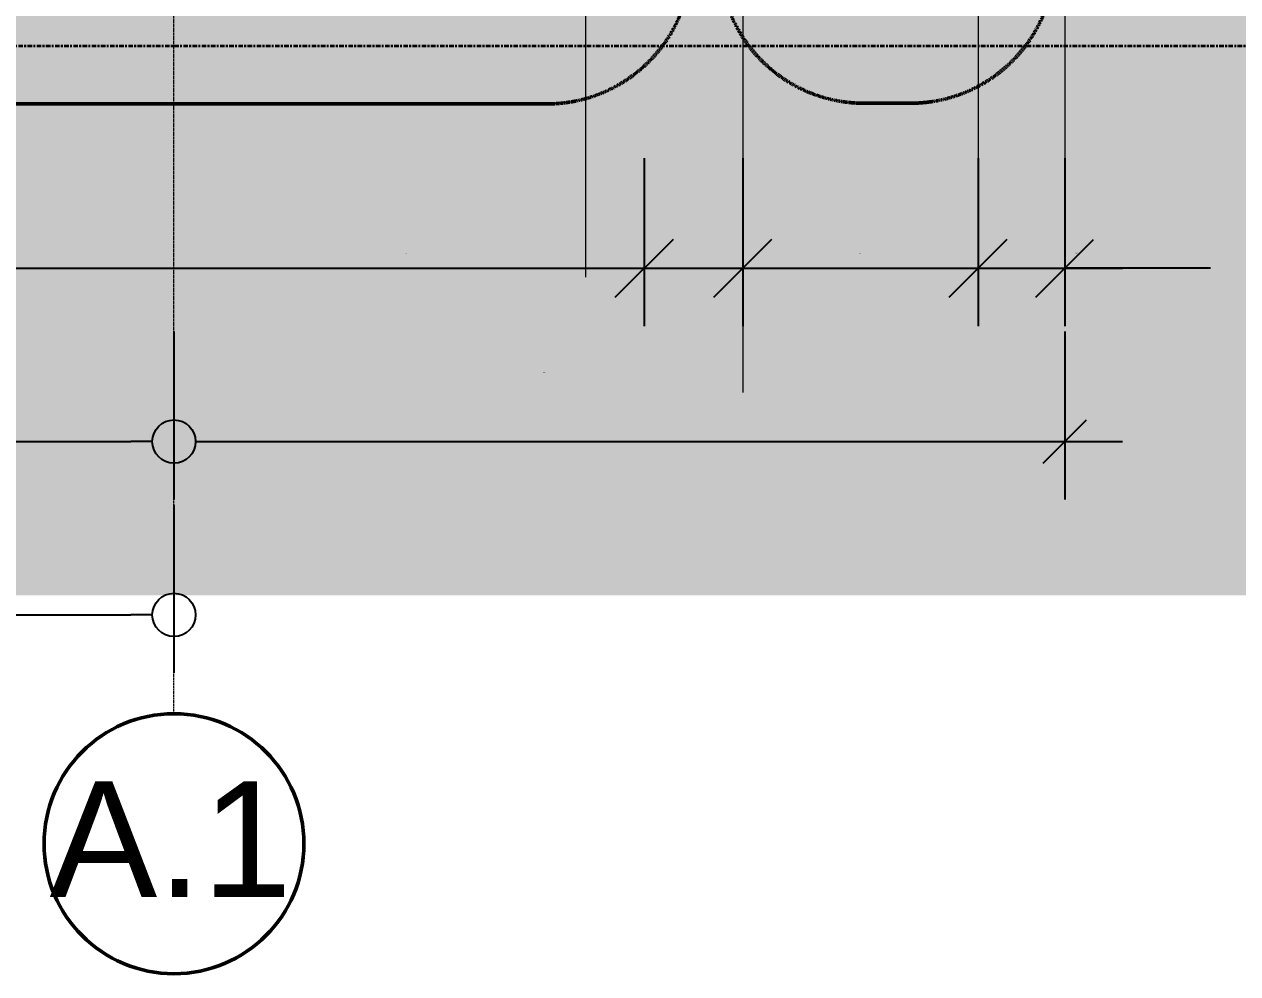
# Model space of a CAD drawing. Header units: millimetres. Extents: x -153298 to 620751, y -313239 to 250031.
# Drawn here: x 83086 to 87289, y -229957 to -226670 of the extents above; entities that cross this region are included whole.
import ezdxf

# ---------------------------------------------------------------- set-up
doc = ezdxf.new("R2010")
doc.units = ezdxf.units.MM
for name, pattern in [('Centre', [31.75, 6.35, -4.7625, 15.875, -4.7625]), ('DPA_Grid _ Level 100', [10, 5.5, -1.6, 1.3, -1.6]), ('DPA_Hidden 50', [3, 2, -1])]:
    doc.linetypes.add(name, pattern=pattern)
for name, color, linetype, lineweight in [('A-ANNO-DIMS', 7, 'Continuous', 9), ('A-ANNO-SYMB', 7, 'Continuous', 9), ('A-DETL', 7, 'Continuous', 70), ('A-DETL-GENF', 7, 'Continuous', 35), ('A-FLOR-LEVL', 7, 'Continuous', 35), ('S-GRID', 7, 'Continuous', 0), ('S-GRID-IDEN', 7, 'Continuous', 50)]:
    doc.layers.add(name, color=color, linetype=linetype, lineweight=lineweight)
doc.styles.add('ARIAL', font='arial.ttf')
doc.styles.add('Arial_2', font='arial.ttf', dxfattribs={"height": 3})
doc.dimstyles.new('DPA-DIM-3_0_C-C', dxfattribs={"dimscale": 304.8, "dimtxt": 306.07782, "dimasz": 0.492126, "dimexe": 0.656168, "dimexo": 0.0625, "dimgap": 0.164042, "dimtad": 1, "dimdec": 0, "dimzin": 0, "dimdsep": 46, "dimtxsty": 'Arial_2', "dimblk1": 'DOTBLANK', "dimblk2": 'DOTBLANK', "dimsah": 1, "dimcen": 0.09, "dimdle": 0.656168, "dimclrd": 7, "dimclre": 7, "dimclrt": 7, "dimadec": 8, "dimazin": 0, "dimtfac": 1, "dimtdec": 4, "dimtix": 1, "dimtmove": 0, "dimatfit": 3, "dimfxl": 1.312336, "dimfxlon": 1, "dimtvp": 1, "dimtolj": 1, "dimtzin": 0, "dimarcsym": 2})
doc.dimstyles.new('DPA-DIM-3_0_C-T', dxfattribs={"dimscale": 304.8, "dimtxt": 306.07782, "dimasz": 0.492126, "dimexe": 0.656168, "dimexo": 0.0625, "dimgap": 0.164042, "dimtad": 0, "dimjust": 2, "dimdec": 0, "dimzin": 0, "dimdsep": 46, "dimtxsty": 'Arial_2', "dimblk1": 'DOTBLANK', "dimblk2": 'OBLIQUE', "dimsah": 1, "dimcen": 0.09, "dimdle": 0.656168, "dimclrd": 7, "dimclre": 7, "dimclrt": 7, "dimadec": 8, "dimazin": 0, "dimtfac": 1, "dimtdec": 4, "dimtix": 1, "dimtmove": 2, "dimatfit": 3, "dimfxl": 1.312336, "dimfxlon": 1, "dimtvp": 1, "dimtolj": 1, "dimtzin": 0, "dimarcsym": 2})
doc.dimstyles.new('DPA-DIM-3_0_T-T', dxfattribs={"dimscale": 304.8, "dimtxt": 306.07782, "dimasz": 0.656168, "dimexe": 0.656168, "dimexo": 0.0625, "dimgap": 0.164042, "dimtad": 1, "dimdec": 0, "dimzin": 0, "dimdsep": 46, "dimtxsty": 'Arial_2', "dimblk1": 'OBLIQUE', "dimblk2": 'OBLIQUE', "dimsah": 1, "dimcen": 0.09, "dimdle": 0.656168, "dimclrd": 7, "dimclre": 7, "dimclrt": 7, "dimadec": 8, "dimazin": 0, "dimtfac": 1, "dimtdec": 4, "dimtix": 1, "dimtmove": 0, "dimatfit": 3, "dimfxl": 1.312336, "dimfxlon": 1, "dimtvp": 1, "dimtolj": 1, "dimtzin": 0, "dimarcsym": 2})
doc.dimstyles.new('DPA-DIM-3_0_T-T_1', dxfattribs={"dimscale": 304.8, "dimtxt": 306.07782, "dimasz": 0.656168, "dimexe": 0.656168, "dimexo": 0.0625, "dimgap": 0.164042, "dimtad": 1, "dimdec": 0, "dimzin": 0, "dimdsep": 46, "dimtxsty": 'Arial_2', "dimblk1": 'OBLIQUE', "dimblk2": 'OBLIQUE', "dimsah": 1, "dimcen": 0.09, "dimdle": 0.656168, "dimclrd": 7, "dimclre": 7, "dimclrt": 7, "dimadec": 8, "dimazin": 0, "dimtfac": 1, "dimtdec": 4, "dimtix": 1, "dimtmove": 1, "dimatfit": 3, "dimfxl": 1.312336, "dimfxlon": 1, "dimtvp": 1, "dimtolj": 1, "dimtzin": 0, "dimarcsym": 2})

# ---------------------------------------------------------------- blocks, each defined once
blk = doc.blocks.new('DPA_AN_Callout - DPA_AN_Callout-15536224-2150-01 ENTRANCE 1 ELEVATION 4')
at = {"layer": 'A-DETL-GENF', "color": 7, "linetype": 'DPA_Hidden 50', "lineweight": 50}
blk.add_line((18802.1, 100951.7), (18641.9, 100951.7), dxfattribs=at)
for centre, start, end in [((18641.9, 101451.7), 180, 270), ((18802.1, 101451.7), 270, 0)]:
    blk.add_arc(centre, 500, start, end, dxfattribs=at)
blk = doc.blocks.new('_DotBlank')
at = {"color": 7, "linetype": 'ByBlock', "lineweight": -2}
blk.add_line((-0.5, 0), (-1, 0), dxfattribs=at)
blk.add_circle((0, 0), 0.5, dxfattribs=at)
blk = doc.blocks.new('*D4591')
at = {"layer": 'A-ANNO-DIMS', "color": 7, "lineweight": -2, "transparency": 16777216}
for p, q in [((79546.6, -228333.8), (79546.6, -228914.7)), ((83604.6, -228333.8), (83604.6, -228914.7)), ((79696.6, -228714.7), (83454.6, -228714.7))]:
    blk.add_line(p, q, dxfattribs=at)
at = {"layer": 'DEFPOINTS', "color": 7, "transparency": 16777216}
for p in [(79546.6, -228314.7), (83604.6, -228314.7), (83604.6, -228714.7)]:
    blk.add_point(p, dxfattribs=at)
at = {"layer": 'A-ANNO-DIMS', "color": 7, "lineweight": -2, "transparency": 16777216, "xscale": 150, "yscale": 150, "zscale": 150, "rotation": 180}
blk.add_blockref('_DotBlank', (79546.6, -228714.7), dxfattribs=at)
at = {"layer": 'A-ANNO-DIMS', "color": 7, "lineweight": -2, "transparency": 16777216, "xscale": 150, "yscale": 150, "zscale": 150}
blk.add_blockref('_DotBlank', (83604.6, -228714.7), dxfattribs=at)
at = {"layer": 'A-ANNO-DIMS', "color": 7, "transparency": 16777216, "insert": (81575.6, -228663.2), "char_height": 3, "width": 1107.531, "attachment_point": 5, "style": 'Arial_2'}
blk.add_mtext('\\A1;4058', dxfattribs=at)
blk = doc.blocks.new('Grid - 100 Scale-2291345-2150-01 ENTRANCE 1 ELEVATION 4')
at = {"layer": 'S-GRID-IDEN', "color": 7}
blk.add_circle((3579, 98388.6), 450, dxfattribs=at)
blk = doc.blocks.new('_Oblique')
at = {"color": 7, "linetype": 'ByBlock', "lineweight": -2}
blk.add_line((-0.5, -0.5), (0.5, 0.5), dxfattribs=at)
blk = doc.blocks.new('*D4610')
at = {"layer": 'A-ANNO-DIMS', "color": 7, "lineweight": -2, "transparency": 16777216}
for p, q in [((79979.6, -227133.8), (79979.6, -227714.7)), ((85233.1, -227133.8), (85233.1, -227714.7)), ((79779.6, -227514.7), (85433.1, -227514.7))]:
    blk.add_line(p, q, dxfattribs=at)
at = {"layer": 'DEFPOINTS', "color": 7, "transparency": 16777216}
for p in [(79979.6, -227114.7), (85233.1, -227114.7), (85233.1, -227514.7)]:
    blk.add_point(p, dxfattribs=at)
at = {"layer": 'A-ANNO-DIMS', "color": 7, "lineweight": -2, "transparency": 16777216, "xscale": 200, "yscale": 200, "zscale": 200, "rotation": 180}
blk.add_blockref('_Oblique', (79979.6, -227514.7), dxfattribs=at)
at = {"layer": 'A-ANNO-DIMS', "color": 7, "lineweight": -2, "transparency": 16777216, "xscale": 200, "yscale": 200, "zscale": 200}
blk.add_blockref('_Oblique', (85233.1, -227514.7), dxfattribs=at)
at = {"layer": 'A-ANNO-DIMS', "color": 7, "transparency": 16777216, "insert": (82606.4, -227463.2), "char_height": 3, "width": 1107.531, "attachment_point": 5, "style": 'Arial_2'}
blk.add_mtext('\\A1;5253', dxfattribs=at)
blk = doc.blocks.new('*D4611')
at = {"layer": 'A-ANNO-DIMS', "color": 7, "lineweight": -2, "transparency": 16777216}
for p, q in [((85233.1, -227133.8), (85233.1, -227714.7)), ((85574.6, -227133.8), (85574.6, -227714.7)), ((84766.3, -227514.7), (85233.1, -227514.7)), ((85033.1, -227514.7), (85774.6, -227514.7))]:
    blk.add_line(p, q, dxfattribs=at)
at = {"layer": 'DEFPOINTS', "color": 7, "transparency": 16777216}
for p in [(85233.1, -227114.7), (85574.6, -227114.7), (85574.6, -227514.7)]:
    blk.add_point(p, dxfattribs=at)
at = {"layer": 'A-ANNO-DIMS', "color": 7, "lineweight": -2, "transparency": 16777216, "xscale": 200, "yscale": 200, "zscale": 200, "rotation": 180}
blk.add_blockref('_Oblique', (85233.1, -227514.7), dxfattribs=at)
at = {"layer": 'A-ANNO-DIMS', "color": 7, "lineweight": -2, "transparency": 16777216, "xscale": 200, "yscale": 200, "zscale": 200}
blk.add_blockref('_Oblique', (85574.6, -227514.7), dxfattribs=at)
at = {"layer": 'A-ANNO-DIMS', "color": 7, "transparency": 16777216, "insert": (84404.3, -227460.7), "char_height": 3, "width": 830.648, "attachment_point": 1, "line_spacing_factor": 0.941778, "style": 'Arial_2'}
blk.add_mtext('\\A1;342', dxfattribs=at)
blk = doc.blocks.new('*D4612')
at = {"layer": 'A-ANNO-DIMS', "color": 7, "lineweight": -2, "transparency": 16777216}
for p, q in [((85574.6, -227133.8), (85574.6, -227714.7)), ((86389.6, -227133.8), (86389.6, -227714.7)), ((85374.6, -227514.7), (86589.6, -227514.7))]:
    blk.add_line(p, q, dxfattribs=at)
at = {"layer": 'DEFPOINTS', "color": 7, "transparency": 16777216}
for p in [(85574.6, -227114.7), (86389.6, -227114.7), (86389.6, -227514.7)]:
    blk.add_point(p, dxfattribs=at)
at = {"layer": 'A-ANNO-DIMS', "color": 7, "lineweight": -2, "transparency": 16777216, "xscale": 200, "yscale": 200, "zscale": 200, "rotation": 180}
blk.add_blockref('_Oblique', (85574.6, -227514.7), dxfattribs=at)
at = {"layer": 'A-ANNO-DIMS', "color": 7, "lineweight": -2, "transparency": 16777216, "xscale": 200, "yscale": 200, "zscale": 200}
blk.add_blockref('_Oblique', (86389.6, -227514.7), dxfattribs=at)
at = {"layer": 'A-ANNO-DIMS', "color": 7, "transparency": 16777216, "insert": (85982.1, -227463.2), "char_height": 3, "width": 830.648, "attachment_point": 5, "style": 'Arial_2'}
blk.add_mtext('\\A1;815', dxfattribs=at)
blk = doc.blocks.new('*D4613')
at = {"layer": 'A-ANNO-DIMS', "color": 7, "lineweight": -2, "transparency": 16777216}
for p, q in [((86389.6, -227133.8), (86389.6, -227714.7)), ((86689.6, -227133.8), (86689.6, -227714.7)), ((86189.6, -227514.7), (86889.6, -227514.7)), ((87194.7, -227514.7), (86689.6, -227514.7))]:
    blk.add_line(p, q, dxfattribs=at)
at = {"layer": 'DEFPOINTS', "color": 7, "transparency": 16777216}
for p in [(86389.6, -227114.7), (86689.6, -227114.7), (86689.6, -227514.7)]:
    blk.add_point(p, dxfattribs=at)
at = {"layer": 'A-ANNO-DIMS', "color": 7, "lineweight": -2, "transparency": 16777216, "xscale": 200, "yscale": 200, "zscale": 200, "rotation": 180}
blk.add_blockref('_Oblique', (86389.6, -227514.7), dxfattribs=at)
at = {"layer": 'A-ANNO-DIMS', "color": 7, "lineweight": -2, "transparency": 16777216, "xscale": 200, "yscale": 200, "zscale": 200}
blk.add_blockref('_Oblique', (86689.6, -227514.7), dxfattribs=at)
at = {"layer": 'A-ANNO-DIMS', "color": 7, "transparency": 16777216, "insert": (86726.1, -227460.7), "char_height": 3, "width": 830.648, "attachment_point": 1, "line_spacing_factor": 0.941778, "style": 'Arial_2'}
blk.add_mtext('\\A1;300', dxfattribs=at)
blk = doc.blocks.new('*D4616')
at = {"layer": 'DEFPOINTS', "color": 7, "transparency": 16777216}
for p in [(83604.6, -227973.3), (83604.6, -227973.3), (83604.6, -228114.7)]:
    blk.add_point(p, dxfattribs=at)
blk = doc.blocks.new('_None')
blk = doc.blocks.new('*D4617')
at = {"layer": 'A-ANNO-DIMS', "color": 7, "lineweight": -2, "transparency": 16777216}
for p, q in [((83604.6, -227733.8), (83604.6, -228314.7)), ((86689.6, -227733.8), (86689.6, -228314.7)), ((83754.6, -228114.7), (86889.6, -228114.7))]:
    blk.add_line(p, q, dxfattribs=at)
at = {"layer": 'DEFPOINTS', "color": 7, "transparency": 16777216}
for p in [(83604.6, -227714.7), (86689.6, -227714.7), (86689.6, -228114.7)]:
    blk.add_point(p, dxfattribs=at)
at = {"layer": 'A-ANNO-DIMS', "color": 7, "lineweight": -2, "transparency": 16777216, "xscale": 150, "yscale": 150, "zscale": 150, "rotation": 180}
blk.add_blockref('_DotBlank', (83604.6, -228114.7), dxfattribs=at)
at = {"layer": 'A-ANNO-DIMS', "color": 7, "lineweight": -2, "transparency": 16777216, "xscale": 150, "yscale": 150, "zscale": 150}
blk.add_blockref('_Oblique', (86689.6, -228114.7), dxfattribs=at)
at = {"layer": 'A-ANNO-DIMS', "color": 7, "transparency": 16777216, "insert": (84882.7, -227873.3), "char_height": 3, "width": 1107.531, "attachment_point": 1, "line_spacing_factor": 0.941778, "style": 'Arial_2'}
blk.add_mtext('\\A1;3085', dxfattribs=at)
blk = doc.blocks.new('*D4618')
at = {"layer": 'A-ANNO-DIMS', "color": 7, "lineweight": -2, "transparency": 16777216}
for p, q in [((79546.6, -227733.8), (79546.6, -228314.7)), ((83604.6, -227733.8), (83604.6, -228314.7)), ((79696.6, -228114.7), (83454.6, -228114.7))]:
    blk.add_line(p, q, dxfattribs=at)
at = {"layer": 'DEFPOINTS', "color": 7, "transparency": 16777216}
for p in [(79546.6, -227714.7), (83604.6, -227714.7), (83604.6, -228114.7)]:
    blk.add_point(p, dxfattribs=at)
at = {"layer": 'A-ANNO-DIMS', "color": 7, "lineweight": -2, "transparency": 16777216, "xscale": 150, "yscale": 150, "zscale": 150, "rotation": 180}
blk.add_blockref('_DotBlank', (79546.6, -228114.7), dxfattribs=at)
at = {"layer": 'A-ANNO-DIMS', "color": 7, "lineweight": -2, "transparency": 16777216, "xscale": 150, "yscale": 150, "zscale": 150}
blk.add_blockref('_DotBlank', (83604.6, -228114.7), dxfattribs=at)
at = {"layer": 'A-ANNO-DIMS', "color": 7, "transparency": 16777216, "insert": (81575.6, -228063.2), "char_height": 3, "width": 1107.531, "attachment_point": 5, "style": 'Arial_2'}
blk.add_mtext('\\A1;4058', dxfattribs=at)

msp = doc.modelspace()

# ---------------------------------------------------------------- hatches: boundary and pattern name
at = {"layer": 'A-DETL-GENF', "lineweight": 9}
h = msp.add_hatch(dxfattribs=at)
h.set_pattern_fill('FP_13', style=0, pattern_type=2)
h.set_pattern_definition([(45, (67238.43, -327895.2), (0, 449.0128), [317.5, -317.5]), (45, (67154.24, -327811), (0, 449.0128), [317.5, -317.5]), (45, (67070.05, -327726.82), (0, 449.0128), [317.5, -317.5]), (135, (67070.05, -327670.7), (-449.0128, 3e-14), [317.5, -317.5]), (135, (67154.24, -327586.5), (-449.0128, 3e-14), [317.5, -317.5]), (135, (67238.43, -327502.3), (-449.0128, 3e-14), [317.5, -317.5])])
h.paths.add_polyline_path([(60826.1637, -228646.2825), (100801.9779, -228646.2825), (100801.9779, -226595.1981), (74524.6534, -226595.1981), (74524.6534, -226745.1981), (61790.1108, -226745.1981), (61790.1108, -226595.1981), (60826.1637, -226595.1981), (60826.1637, -227395.3646)])

# ---------------------------------------------------------------- linework, layer by layer
at = {"layer": 'A-ANNO-SYMB', "color": 7, "linetype": 'DPA_Hidden 50', "lineweight": 50}
msp.add_line((77812.8888, -226945.8739), (84895.8135, -226945.8739), dxfattribs=at)
msp.add_arc((84895.8135, -226445.8739), 500, 270, 0, dxfattribs=at)
at = {"layer": 'A-DETL', "color": 7, "linetype": 'DPA_Hidden 50', "lineweight": 9}
for p, q in [((85029.6468, -226445.1981), (85029.6468, -227545.1981)), ((85574.6466, -226445.1981), (85574.6466, -227945.1981)), ((86389.6466, -226445.1981), (86389.6466, -227385.1981)), ((86689.6466, -226445.1981), (86689.6466, -227345.1981))]:
    msp.add_line(p, q, dxfattribs=at)
at = {"layer": 'A-FLOR-LEVL', "color": 7, "linetype": 'Centre'}
msp.add_line((60861.2198, -226745.1981), (102094.1634, -226745.1981), dxfattribs=at)
at = {"layer": 'S-GRID', "color": 7, "linetype": 'DPA_Grid _ Level 100'}
msp.add_line((83604.6437, -229056.5534), (83604.6437, -208295.861), dxfattribs=at)

# ---------------------------------------------------------------- block references
at = {"layer": 'A-DETL-GENF', "color": 7}
msp.add_blockref('DPA_AN_Callout - DPA_AN_Callout-15536224-2150-01 ENTRANCE 1 ELEVATION 4', (67352.626, -327895.1981), dxfattribs=at)
at = {"layer": 'S-GRID-IDEN', "color": 7}
msp.add_blockref('Grid - 100 Scale-2291345-2150-01 ENTRANCE 1 ELEVATION 4', (80025.6232, -327895.1981), dxfattribs=at)

# ---------------------------------------------------------------- texts
at = {"layer": 'S-GRID-IDEN', "color": 7, "lineweight": 9, "insert": (83173.8533, -229290.6574), "char_height": 400, "width": 1026.16, "attachment_point": 1, "style": 'ARIAL'}
msp.add_mtext('A.1', dxfattribs=at)

# ---------------------------------------------------------------- dimensions: what is measured, and where the dimension line sits
at = {"layer": 'A-ANNO-DIMS', "color": 7}
for base, p1, p2, dimstyle, override, picture, middle in [((85233.1236, -227514.7439), (79979.6466, -227114.7439), (85233.1236, -227114.7439), 'DPA-DIM-3_0_T-T', {"dimpost": '<>', "dimclrd": 7, "dimclre": 7, "dimclrt": 7, "dimfxl": 5253.477019}, '*D4610', (82606.3851, -227463.2112)), ((86389.6466, -227514.7439), (85574.6466, -227114.7439), (86389.6466, -227114.7439), 'DPA-DIM-3_0_T-T', {"dimpost": '<>', "dimclrd": 7, "dimclre": 7, "dimclrt": 7, "dimfxl": 815}, '*D4612', (85982.1466, -227463.2122)), ((83604.6437, -228114.7439), (79546.6466, -227714.7439), (83604.6437, -227714.7439), 'DPA-DIM-3_0_C-C', {"dimpost": '<>', "dimclrd": 7, "dimclre": 7, "dimclrt": 7, "dimfxl": 4057.997178}, '*D4618', (81575.6451, -228063.2122)), ((83604.6437, -228714.7439), (79546.6466, -228314.7439), (83604.6437, -228314.7439), 'DPA-DIM-3_0_C-C', {"dimpost": '<>', "dimclrd": 7, "dimclre": 7, "dimclrt": 7, "dimfxl": 4057.997178}, '*D4591', (81575.6451, -228663.2122))]:
    dim = msp.add_linear_dim(base=base, p1=p1, p2=p2, dimstyle=dimstyle, override=override, dxfattribs=at)
    dim.commit()
    dim.dimension.update_dxf_attribs({"geometry": picture, "text_midpoint": middle})
for base, p1, p2, dimstyle, override, picture, middle in [((85574.6466, -227514.7439), (85233.1236, -227114.7439), (85574.6466, -227114.7439), 'DPA-DIM-3_0_T-T_1', {"dimpost": '<>', "dimclrd": 7, "dimclre": 7, "dimclrt": 7, "dimfxl": 341.522981}, '*D4611', (84819.6097, -227275.275)), ((86689.6466, -227514.7439), (86389.6466, -227114.7439), (86689.6466, -227114.7439), 'DPA-DIM-3_0_T-T_1', {"dimpost": '<>', "dimclrd": 7, "dimclre": 7, "dimclrt": 7, "dimfxl": 300}, '*D4613', (87141.4038, -227315.8915)), ((86689.6466, -228114.7439), (83604.6437, -227714.7439), (86689.6466, -227714.7439), 'DPA-DIM-3_0_C-T', {"dimpost": '<>', "dimclrd": 7, "dimclre": 7, "dimclrt": 7, "dimfxl": 3085.002822}, '*D4617', (85436.4808, -227875.275))]:
    dim = msp.add_linear_dim(base=base, p1=p1, p2=p2, dimstyle=dimstyle, override=override, dxfattribs=at)
    dim.commit()
    dim.dimension.update_dxf_attribs({"geometry": picture, "text_midpoint": middle, "dimtype": 160})
dim = msp.add_linear_dim(base=(83604.6437, -228114.7439), p1=(83604.6437, -227973.3226), p2=(83604.6437, -227973.3226), text=' ', dimstyle='DPA-DIM-3_0_C-T', override={"dimpost": '<>', "dimblk": 'None', "dimse1": 1, "dimse2": 1, "dimsd1": 1, "dimsd2": 1, "dimclrd": 7, "dimclre": 7, "dimclrt": 7, "dimfxl": 0}, dxfattribs=at)
dim.commit()
dim.dimension.update_dxf_attribs({"geometry": '*D4616', "text_midpoint": (83604.6437, -228114.7439)})

doc.saveas('drawing.dxf')
